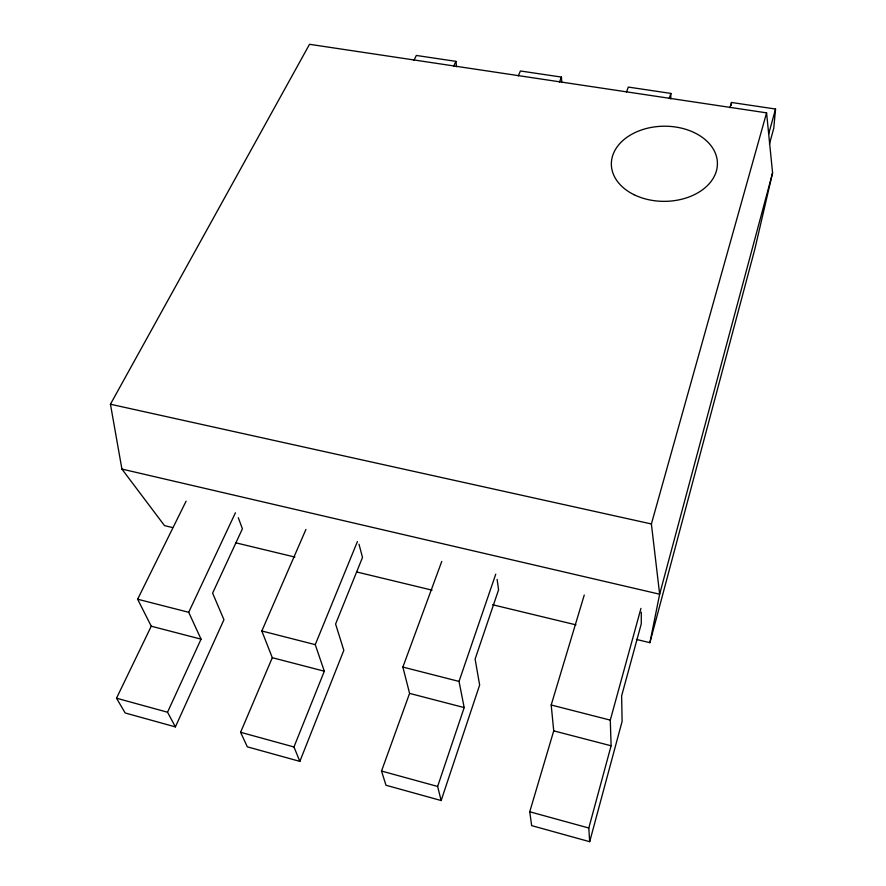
<?xml version="1.0" encoding="UTF-8"?>
<svg xmlns="http://www.w3.org/2000/svg" width="886" height="886" viewBox="0 0 886 886"><rect width="100%" height="100%" fill="white"/><g stroke="black" fill="none" stroke-linecap="round" stroke-linejoin="round"><path stroke-width="1.33" d="M641.309 612.215L641.265 623.855L621.629 695.898L622.105 721.414L589.688 841.7L531.666 825.619L529.739 811.775L553.728 730.861L551.192 705.001L584.262 595.027M670.757 98.9L670.879 93.418L628.307 87.072L626.468 92.166M731.327 105.212L731.493 102.466L775.549 109.033L773.755 128.326L769.436 144.086M636.447 639.437L649.892 642.682L659.649 594.207L772.581 172.892L766.578 112.854L309.524 44.3L110.451 404.226L121.914 469.071L164.508 525.62L172.571 527.569M772.581 172.892L754.905 248.877L649.892 642.682M589.688 841.7L588.802 828.011L611.107 745.779L610.288 720.119L640.955 608.383M768.616 134.151L775.549 109.033M121.914 469.071L659.649 594.207L651.387 523.958L766.578 112.854M729.92 107.693L731.493 102.466M441.76 561.436L402.875 667.069L409.587 693.384L381.523 771.042L385.975 785.251L441.15 800.534L479.647 685.022L475.106 659.084L498.574 589.843L497.112 579.389M441.15 800.534L437.629 786.458L464.186 707.582L459.026 681.423L495.75 574.172M669.14 98.567L670.879 93.418M305.936 529.44L261.824 630.987L272.301 657.689L240.593 732.301L247.327 746.832L299.856 761.384L343.823 650.324L335.595 624.043L362.507 557.405L358.996 544.237M299.856 761.384L293.964 746.976L324.32 671.211L315.25 644.654L357.423 541.567M559.431 82.11L561.447 77.093L520.403 70.98L518.299 75.93M186.093 501.188L137.629 599.224L151.262 626.214L116.509 698.201L125.159 712.975L175.406 726.897L223.948 619.702L212.607 593.144L242.41 528.776L238.29 517.712M175.406 726.897L167.532 712.222L201.056 639.16L188.696 612.292L235.41 512.806M453.588 66.384L455.925 61.355L416.331 55.453L413.906 60.425M110.451 404.226L651.387 523.958M235.765 542.808L294.927 557.072M356.781 571.991L432.069 590.154M492.583 604.739L575.944 624.851M137.629 599.224L188.696 612.292M261.824 630.987L315.25 644.654M402.875 667.069L459.026 681.423M551.192 705.001L610.288 720.119M151.262 626.214L201.056 639.16M272.301 657.689L324.32 671.211M409.587 693.384L464.186 707.582M553.728 730.861L611.107 745.779M116.509 698.201L167.532 712.222M240.593 732.301L293.964 746.976M381.523 771.042L437.629 786.458M529.739 811.775L588.802 828.011M455.925 61.355L456.567 66.76M561.447 77.093L561.724 82.531M634.066 194.71A53.027 37.566 -0.4 0 0 717.228 166.767A53.027 37.566 -0.4 0 0 641.863 129.843A53.027 37.566 -0.4 0 0 634.066 194.71"/></g></svg>
